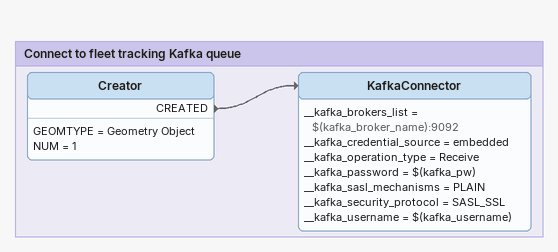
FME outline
Bookmark: Connect to fleet tracking Kafka queue
Creator
    GEOMTYPE = Geometry Object
    NUM = 1
    CREATED -> KafkaConnector
KafkaConnector
    __kafka_brokers_list = $(kafka_broker_name):9092
    __kafka_credential_source = embedded
    __kafka_operation_type = Receive
    __kafka_password = $(kafka_pw)
    __kafka_sasl_mechanisms = PLAIN
    __kafka_security_protocol = SASL_SSL
    __kafka_username = $(kafka_username)
